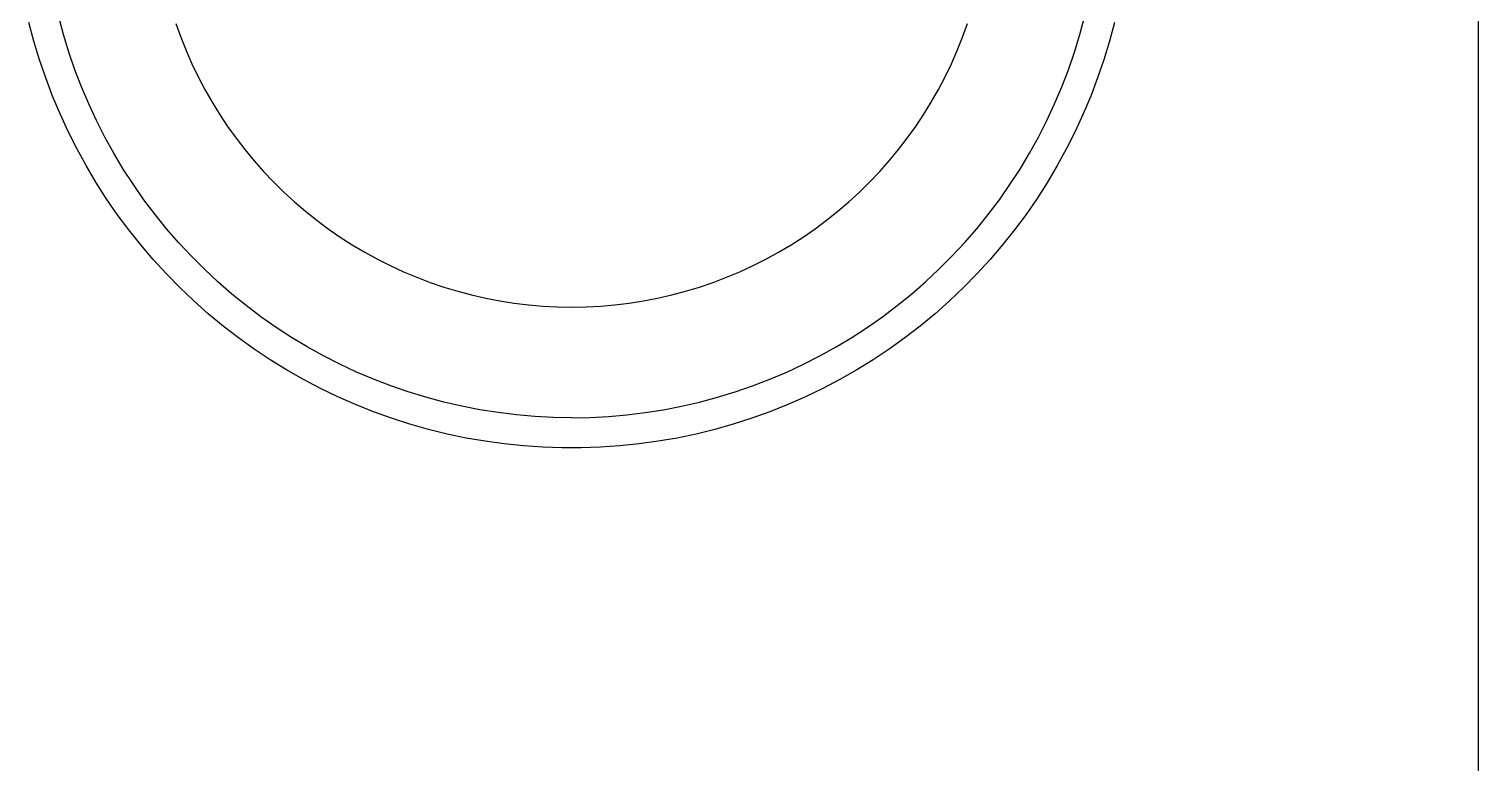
# Model space of a CAD drawing. Header units: millimetres. Extents: x -573 to 3430, y 0 to 3769.
# Drawn here: x 513.05 to 522.64, y 465.19 to 470.04 of the extents above; entities that cross this region are included whole.
import ezdxf

# ---------------------------------------------------------------- set-up
doc = ezdxf.new("R2010")
doc.units = ezdxf.units.MM
doc.layers.add('01 Basic thick', color=7, linetype='Continuous', lineweight=35)

msp = doc.modelspace()

# ---------------------------------------------------------------- linework, layer by layer
at = {"layer": '01 Basic thick', "lineweight": -3}
for p, q in [((522.639, 475.874, -368.0535), (522.639, 444.0704, -368.0535)), ((513.0792, 469.9631, -368.0535), (513.0465, 470.0866, -368.0535)), ((513.2746, 470.0074, -368.0535), (513.243, 470.1254, -368.0535)), ((514.0192, 470.0807, -368.0535), (514.0515, 469.9908, -368.0535)), ((519.2265, 469.9908, -368.0535), (519.2588, 470.0807, -368.0535)), ((520.0034, 470.0074, -368.0535), (520.035, 470.1254, -368.0535)), ((520.2315, 470.0866, -368.0535), (520.1988, 469.9631, -368.0535)), ((513.1161, 469.8408, -368.0535), (513.0792, 469.9631, -368.0535)), ((513.3103, 469.8905, -368.0535), (513.2746, 470.0074, -368.0535)), ((514.0515, 469.9908, -368.0535), (514.0869, 469.902, -368.0535)), ((519.1911, 469.902, -368.0535), (519.2265, 469.9908, -368.0535)), ((519.9676, 469.8905, -368.0535), (520.0034, 470.0074, -368.0535)), ((520.1988, 469.9631, -368.0535), (520.1619, 469.8408, -368.0535)), ((513.3501, 469.775, -368.0535), (513.3103, 469.8905, -368.0535)), ((514.0869, 469.902, -368.0535), (514.1253, 469.8146, -368.0535)), ((519.1526, 469.8146, -368.0535), (519.1911, 469.902, -368.0535)), ((519.9279, 469.775, -368.0535), (519.9676, 469.8905, -368.0535)), ((513.1573, 469.7199, -368.0535), (513.1161, 469.8408, -368.0535)), ((513.3939, 469.661, -368.0535), (513.3501, 469.775, -368.0535)), ((514.1253, 469.8146, -368.0535), (514.1668, 469.7285, -368.0535)), ((519.1112, 469.7285, -368.0535), (519.1526, 469.8146, -368.0535)), ((519.8841, 469.661, -368.0535), (519.9279, 469.775, -368.0535)), ((520.1619, 469.8408, -368.0535), (520.1207, 469.7199, -368.0535)), ((513.2026, 469.6005, -368.0535), (513.1573, 469.7199, -368.0535)), ((513.4416, 469.5485, -368.0535), (513.3939, 469.661, -368.0535)), ((514.1668, 469.7285, -368.0535), (514.2112, 469.6439, -368.0535)), ((519.0668, 469.6439, -368.0535), (519.1112, 469.7285, -368.0535)), ((519.8364, 469.5485, -368.0535), (519.8841, 469.661, -368.0535)), ((520.1207, 469.7199, -368.0535), (520.0754, 469.6005, -368.0535)), ((513.2519, 469.4827, -368.0535), (513.2026, 469.6005, -368.0535)), ((514.2112, 469.6439, -368.0535), (514.2585, 469.5609, -368.0535)), ((514.2585, 469.5609, -368.0535), (514.3086, 469.4796, -368.0535)), ((518.9694, 469.4796, -368.0535), (519.0195, 469.5609, -368.0535)), ((519.0195, 469.5609, -368.0535), (519.0668, 469.6439, -368.0535)), ((520.0754, 469.6005, -368.0535), (520.026, 469.4827, -368.0535)), ((513.3054, 469.3667, -368.0535), (513.2519, 469.4827, -368.0535)), ((513.4933, 469.4378, -368.0535), (513.4416, 469.5485, -368.0535)), ((514.3086, 469.4796, -368.0535), (514.3615, 469.4, -368.0535)), ((518.9165, 469.4, -368.0535), (518.9694, 469.4796, -368.0535)), ((519.7847, 469.4378, -368.0535), (519.8364, 469.5485, -368.0535)), ((520.026, 469.4827, -368.0535), (519.9726, 469.3667, -368.0535)), ((513.3628, 469.2526, -368.0535), (513.3054, 469.3667, -368.0535)), ((513.5487, 469.329, -368.0535), (513.4933, 469.4378, -368.0535)), ((514.3615, 469.4, -368.0535), (514.4171, 469.3224, -368.0535)), ((518.8608, 469.3224, -368.0535), (518.9165, 469.4, -368.0535)), ((519.7293, 469.329, -368.0535), (519.7847, 469.4378, -368.0535)), ((519.9726, 469.3667, -368.0535), (519.9152, 469.2526, -368.0535)), ((513.6079, 469.2221, -368.0535), (513.5487, 469.329, -368.0535)), ((514.4171, 469.3224, -368.0535), (514.4754, 469.2467, -368.0535)), ((518.8026, 469.2467, -368.0535), (518.8608, 469.3224, -368.0535)), ((519.67, 469.2221, -368.0535), (519.7293, 469.329, -368.0535)), ((513.4241, 469.1405, -368.0535), (513.3628, 469.2526, -368.0535)), ((513.6709, 469.1174, -368.0535), (513.6079, 469.2221, -368.0535)), ((514.4754, 469.2467, -368.0535), (514.5362, 469.173, -368.0535)), ((514.5362, 469.173, -368.0535), (514.5996, 469.1015, -368.0535)), ((518.6784, 469.1015, -368.0535), (518.7417, 469.173, -368.0535)), ((518.7417, 469.173, -368.0535), (518.8026, 469.2467, -368.0535)), ((519.6071, 469.1174, -368.0535), (519.67, 469.2221, -368.0535)), ((519.9152, 469.2526, -368.0535), (519.8539, 469.1405, -368.0535)), ((513.4892, 469.0306, -368.0535), (513.4241, 469.1405, -368.0535)), ((513.7374, 469.0149, -368.0535), (513.6709, 469.1174, -368.0535)), ((514.5996, 469.1015, -368.0535), (514.6654, 469.0322, -368.0535)), ((518.6126, 469.0322, -368.0535), (518.6784, 469.1015, -368.0535)), ((519.5406, 469.0149, -368.0535), (519.6071, 469.1174, -368.0535)), ((519.8539, 469.1405, -368.0535), (519.7888, 469.0306, -368.0535)), ((513.5581, 468.9231, -368.0535), (513.4892, 469.0306, -368.0535)), ((513.8075, 468.9149, -368.0535), (513.7374, 469.0149, -368.0535)), ((514.6654, 469.0322, -368.0535), (514.7335, 468.9653, -368.0535)), ((518.5445, 468.9653, -368.0535), (518.6126, 469.0322, -368.0535)), ((519.4705, 468.9149, -368.0535), (519.5406, 469.0149, -368.0535)), ((519.7888, 469.0306, -368.0535), (519.7199, 468.9231, -368.0535)), ((513.6306, 468.8179, -368.0535), (513.5581, 468.9231, -368.0535)), ((513.881, 468.8173, -368.0535), (513.8075, 468.9149, -368.0535)), ((514.7335, 468.9653, -368.0535), (514.8039, 468.9007, -368.0535)), ((514.8039, 468.9007, -368.0535), (514.8765, 468.8386, -368.0535)), ((518.4015, 468.8386, -368.0535), (518.4741, 468.9007, -368.0535)), ((518.4741, 468.9007, -368.0535), (518.5445, 468.9653, -368.0535)), ((519.397, 468.8173, -368.0535), (519.4705, 468.9149, -368.0535)), ((519.7199, 468.9231, -368.0535), (519.6473, 468.8179, -368.0535)), ((513.7068, 468.7154, -368.0535), (513.6306, 468.8179, -368.0535)), ((513.9579, 468.7224, -368.0535), (513.881, 468.8173, -368.0535)), ((514.8765, 468.8386, -368.0535), (514.9512, 468.779, -368.0535)), ((518.3268, 468.779, -368.0535), (518.4015, 468.8386, -368.0535)), ((519.3201, 468.7224, -368.0535), (519.397, 468.8173, -368.0535)), ((519.6473, 468.8179, -368.0535), (519.5712, 468.7154, -368.0535)), ((513.7864, 468.6155, -368.0535), (513.7068, 468.7154, -368.0535)), ((514.038, 468.6302, -368.0535), (513.9579, 468.7224, -368.0535)), ((514.9512, 468.779, -368.0535), (515.0279, 468.7221, -368.0535)), ((515.0279, 468.7221, -368.0535), (515.1065, 468.6678, -368.0535)), ((518.1715, 468.6678, -368.0535), (518.2501, 468.7221, -368.0535)), ((518.2501, 468.7221, -368.0535), (518.3268, 468.779, -368.0535)), ((519.2399, 468.6302, -368.0535), (519.3201, 468.7224, -368.0535)), ((519.5712, 468.7154, -368.0535), (519.4916, 468.6155, -368.0535)), ((513.8695, 468.5185, -368.0535), (513.7864, 468.6155, -368.0535)), ((514.1213, 468.5408, -368.0535), (514.038, 468.6302, -368.0535)), ((515.1065, 468.6678, -368.0535), (515.187, 468.6163, -368.0535)), ((515.187, 468.6163, -368.0535), (515.2691, 468.5676, -368.0535)), ((518.0088, 468.5676, -368.0535), (518.091, 468.6163, -368.0535)), ((518.091, 468.6163, -368.0535), (518.1715, 468.6678, -368.0535)), ((519.1566, 468.5408, -368.0535), (519.2399, 468.6302, -368.0535)), ((519.4916, 468.6155, -368.0535), (519.4085, 468.5185, -368.0535)), ((513.9558, 468.4243, -368.0535), (513.8695, 468.5185, -368.0535)), ((514.2077, 468.4544, -368.0535), (514.1213, 468.5408, -368.0535)), ((515.2691, 468.5676, -368.0535), (515.3529, 468.5217, -368.0535)), ((515.3529, 468.5217, -368.0535), (515.4383, 468.4788, -368.0535)), ((517.8397, 468.4788, -368.0535), (517.925, 468.5217, -368.0535)), ((517.925, 468.5217, -368.0535), (518.0088, 468.5676, -368.0535)), ((519.0702, 468.4544, -368.0535), (519.1566, 468.5408, -368.0535)), ((519.4085, 468.5185, -368.0535), (519.3222, 468.4243, -368.0535)), ((514.0453, 468.3332, -368.0535), (513.9558, 468.4243, -368.0535)), ((514.2971, 468.3711, -368.0535), (514.2077, 468.4544, -368.0535)), ((515.4383, 468.4788, -368.0535), (515.5251, 468.4388, -368.0535)), ((515.5251, 468.4388, -368.0535), (515.6132, 468.4019, -368.0535)), ((517.6648, 468.4019, -368.0535), (517.7529, 468.4388, -368.0535)), ((517.7529, 468.4388, -368.0535), (517.8397, 468.4788, -368.0535)), ((518.9809, 468.3711, -368.0535), (519.0702, 468.4544, -368.0535)), ((519.3222, 468.4243, -368.0535), (519.2326, 468.3332, -368.0535)), ((514.138, 468.2453, -368.0535), (514.0453, 468.3332, -368.0535)), ((514.3893, 468.291, -368.0535), (514.2971, 468.3711, -368.0535)), ((515.6132, 468.4019, -368.0535), (515.7025, 468.368, -368.0535)), ((515.7025, 468.368, -368.0535), (515.7929, 468.3372, -368.0535)), ((515.7929, 468.3372, -368.0535), (515.8844, 468.3096, -368.0535)), ((515.8844, 468.3096, -368.0535), (515.9767, 468.2851, -368.0535)), ((517.3013, 468.2851, -368.0535), (517.3936, 468.3096, -368.0535)), ((517.3936, 468.3096, -368.0535), (517.4851, 468.3372, -368.0535)), ((517.4851, 468.3372, -368.0535), (517.5755, 468.368, -368.0535)), ((517.5755, 468.368, -368.0535), (517.6648, 468.4019, -368.0535)), ((518.8887, 468.291, -368.0535), (518.9809, 468.3711, -368.0535)), ((519.2326, 468.3332, -368.0535), (519.14, 468.2453, -368.0535)), ((514.2336, 468.1606, -368.0535), (514.138, 468.2453, -368.0535)), ((514.4842, 468.2141, -368.0535), (514.3893, 468.291, -368.0535)), ((514.5818, 468.1406, -368.0535), (514.4842, 468.2141, -368.0535)), ((515.9767, 468.2851, -368.0535), (516.0699, 468.2639, -368.0535)), ((516.0699, 468.2639, -368.0535), (516.1637, 468.2459, -368.0535)), ((516.1637, 468.2459, -368.0535), (516.2581, 468.2311, -368.0535)), ((516.2581, 468.2311, -368.0535), (516.3529, 468.2196, -368.0535)), ((516.3529, 468.2196, -368.0535), (516.4481, 468.2113, -368.0535)), ((516.4481, 468.2113, -368.0535), (516.5435, 468.2064, -368.0535)), ((516.7345, 468.2064, -368.0535), (516.8299, 468.2113, -368.0535)), ((516.8299, 468.2113, -368.0535), (516.9251, 468.2196, -368.0535)), ((516.9251, 468.2196, -368.0535), (517.0199, 468.2311, -368.0535)), ((517.0199, 468.2311, -368.0535), (517.1143, 468.2459, -368.0535)), ((517.1143, 468.2459, -368.0535), (517.2081, 468.2639, -368.0535)), ((517.2081, 468.2639, -368.0535), (517.3013, 468.2851, -368.0535)), ((518.6962, 468.1406, -368.0535), (518.7938, 468.2141, -368.0535)), ((518.7938, 468.2141, -368.0535), (518.8887, 468.291, -368.0535)), ((519.14, 468.2453, -368.0535), (519.0444, 468.1606, -368.0535)), ((514.332, 468.0792, -368.0535), (514.2336, 468.1606, -368.0535)), ((514.6819, 468.0705, -368.0535), (514.5818, 468.1406, -368.0535)), ((516.5435, 468.2064, -368.0535), (516.639, 468.2047, -368.0535)), ((516.639, 468.2047, -368.0535), (516.7345, 468.2064, -368.0535)), ((518.5961, 468.0705, -368.0535), (518.6962, 468.1406, -368.0535)), ((519.0444, 468.1606, -368.0535), (518.9459, 468.0792, -368.0535)), ((514.4333, 468.0013, -368.0535), (514.332, 468.0792, -368.0535)), ((514.7843, 468.004, -368.0535), (514.6819, 468.0705, -368.0535)), ((518.4937, 468.004, -368.0535), (518.5961, 468.0705, -368.0535)), ((518.9459, 468.0792, -368.0535), (518.8447, 468.0013, -368.0535)), ((514.5371, 467.9269, -368.0535), (514.4333, 468.0013, -368.0535)), ((514.6435, 467.8562, -368.0535), (514.5371, 467.9269, -368.0535)), ((514.889, 467.941, -368.0535), (514.7843, 468.004, -368.0535)), ((514.9959, 467.8818, -368.0535), (514.889, 467.941, -368.0535)), ((518.2821, 467.8818, -368.0535), (518.389, 467.941, -368.0535)), ((518.389, 467.941, -368.0535), (518.4937, 468.004, -368.0535)), ((518.7409, 467.9269, -368.0535), (518.6345, 467.8562, -368.0535)), ((518.8447, 468.0013, -368.0535), (518.7409, 467.9269, -368.0535)), ((514.7522, 467.7892, -368.0535), (514.6435, 467.8562, -368.0535)), ((515.1047, 467.8263, -368.0535), (514.9959, 467.8818, -368.0535)), ((518.1733, 467.8263, -368.0535), (518.2821, 467.8818, -368.0535)), ((518.6345, 467.8562, -368.0535), (518.5258, 467.7892, -368.0535)), ((514.8632, 467.726, -368.0535), (514.7522, 467.7892, -368.0535)), ((515.2154, 467.7747, -368.0535), (515.1047, 467.8263, -368.0535)), ((515.3279, 467.727, -368.0535), (515.2154, 467.7747, -368.0535)), ((517.9501, 467.727, -368.0535), (518.0625, 467.7747, -368.0535)), ((518.0625, 467.7747, -368.0535), (518.1733, 467.8263, -368.0535)), ((518.5258, 467.7892, -368.0535), (518.4148, 467.726, -368.0535)), ((514.9763, 467.6666, -368.0535), (514.8632, 467.726, -368.0535)), ((515.0914, 467.6112, -368.0535), (514.9763, 467.6666, -368.0535)), ((515.4419, 467.6832, -368.0535), (515.3279, 467.727, -368.0535)), ((515.5574, 467.6434, -368.0535), (515.4419, 467.6832, -368.0535)), ((515.6743, 467.6077, -368.0535), (515.5574, 467.6434, -368.0535)), ((517.6037, 467.6077, -368.0535), (517.7205, 467.6434, -368.0535)), ((517.7205, 467.6434, -368.0535), (517.836, 467.6832, -368.0535)), ((517.836, 467.6832, -368.0535), (517.9501, 467.727, -368.0535)), ((518.3017, 467.6666, -368.0535), (518.1866, 467.6112, -368.0535)), ((518.4148, 467.726, -368.0535), (518.3017, 467.6666, -368.0535)), ((515.2083, 467.5598, -368.0535), (515.0914, 467.6112, -368.0535)), ((515.3269, 467.5124, -368.0535), (515.2083, 467.5598, -368.0535)), ((515.7923, 467.5761, -368.0535), (515.6743, 467.6077, -368.0535)), ((515.9113, 467.5486, -368.0535), (515.7923, 467.5761, -368.0535)), ((516.0312, 467.5253, -368.0535), (515.9113, 467.5486, -368.0535)), ((517.2467, 467.5253, -368.0535), (517.3667, 467.5486, -368.0535)), ((517.3667, 467.5486, -368.0535), (517.4857, 467.5761, -368.0535)), ((517.4857, 467.5761, -368.0535), (517.6037, 467.6077, -368.0535)), ((518.0697, 467.5598, -368.0535), (517.9511, 467.5124, -368.0535)), ((518.1866, 467.6112, -368.0535), (518.0697, 467.5598, -368.0535)), ((515.4471, 467.4692, -368.0535), (515.3269, 467.5124, -368.0535)), ((515.5687, 467.4301, -368.0535), (515.4471, 467.4692, -368.0535)), ((516.1519, 467.5062, -368.0535), (516.0312, 467.5253, -368.0535)), ((516.2731, 467.4913, -368.0535), (516.1519, 467.5062, -368.0535)), ((516.3948, 467.4806, -368.0535), (516.2731, 467.4913, -368.0535)), ((516.5168, 467.4742, -368.0535), (516.3948, 467.4806, -368.0535)), ((516.639, 467.4721, -368.0535), (516.5168, 467.4742, -368.0535)), ((516.639, 467.4721, -368.0535), (516.7611, 467.4742, -368.0535)), ((516.7611, 467.4742, -368.0535), (516.8831, 467.4806, -368.0535)), ((516.8831, 467.4806, -368.0535), (517.0048, 467.4913, -368.0535)), ((517.0048, 467.4913, -368.0535), (517.1261, 467.5062, -368.0535)), ((517.1261, 467.5062, -368.0535), (517.2467, 467.5253, -368.0535)), ((517.8309, 467.4692, -368.0535), (517.7092, 467.4301, -368.0535)), ((517.9511, 467.5124, -368.0535), (517.8309, 467.4692, -368.0535)), ((515.6916, 467.3953, -368.0535), (515.5687, 467.4301, -368.0535)), ((515.8156, 467.3647, -368.0535), (515.6916, 467.3953, -368.0535)), ((515.9406, 467.3385, -368.0535), (515.8156, 467.3647, -368.0535)), ((517.4623, 467.3647, -368.0535), (517.3373, 467.3385, -368.0535)), ((517.5864, 467.3953, -368.0535), (517.4623, 467.3647, -368.0535)), ((517.7092, 467.4301, -368.0535), (517.5864, 467.3953, -368.0535)), ((516.0665, 467.3165, -368.0535), (515.9406, 467.3385, -368.0535)), ((516.193, 467.2989, -368.0535), (516.0665, 467.3165, -368.0535)), ((516.32, 467.2857, -368.0535), (516.193, 467.2989, -368.0535)), ((516.4475, 467.2769, -368.0535), (516.32, 467.2857, -368.0535)), ((516.5751, 467.2725, -368.0535), (516.4475, 467.2769, -368.0535)), ((516.7029, 467.2725, -368.0535), (516.5751, 467.2725, -368.0535)), ((516.8305, 467.2769, -368.0535), (516.7029, 467.2725, -368.0535)), ((516.9579, 467.2857, -368.0535), (516.8305, 467.2769, -368.0535)), ((517.085, 467.2989, -368.0535), (516.9579, 467.2857, -368.0535)), ((517.2115, 467.3165, -368.0535), (517.085, 467.2989, -368.0535)), ((517.3373, 467.3385, -368.0535), (517.2115, 467.3165, -368.0535))]:
    msp.add_line(p, q, dxfattribs=at)

doc.saveas('drawing.dxf')
